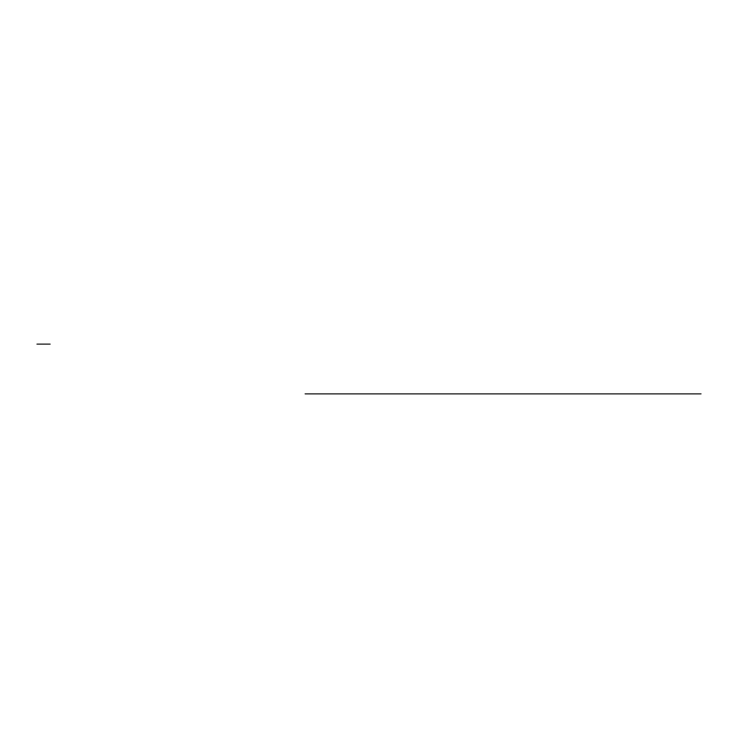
<?xml version="1.0" encoding="UTF-8"?>
<svg xmlns="http://www.w3.org/2000/svg" width="738" height="738" viewBox="0 0 738 738"><rect width="100%" height="100%" fill="white"/><g stroke="black" fill="none" stroke-linecap="round" stroke-linejoin="round"><path stroke-width="1.11" d="M36.9 344.111L50.202 344.111M305.034 393.889L701.1 393.889"/></g></svg>
